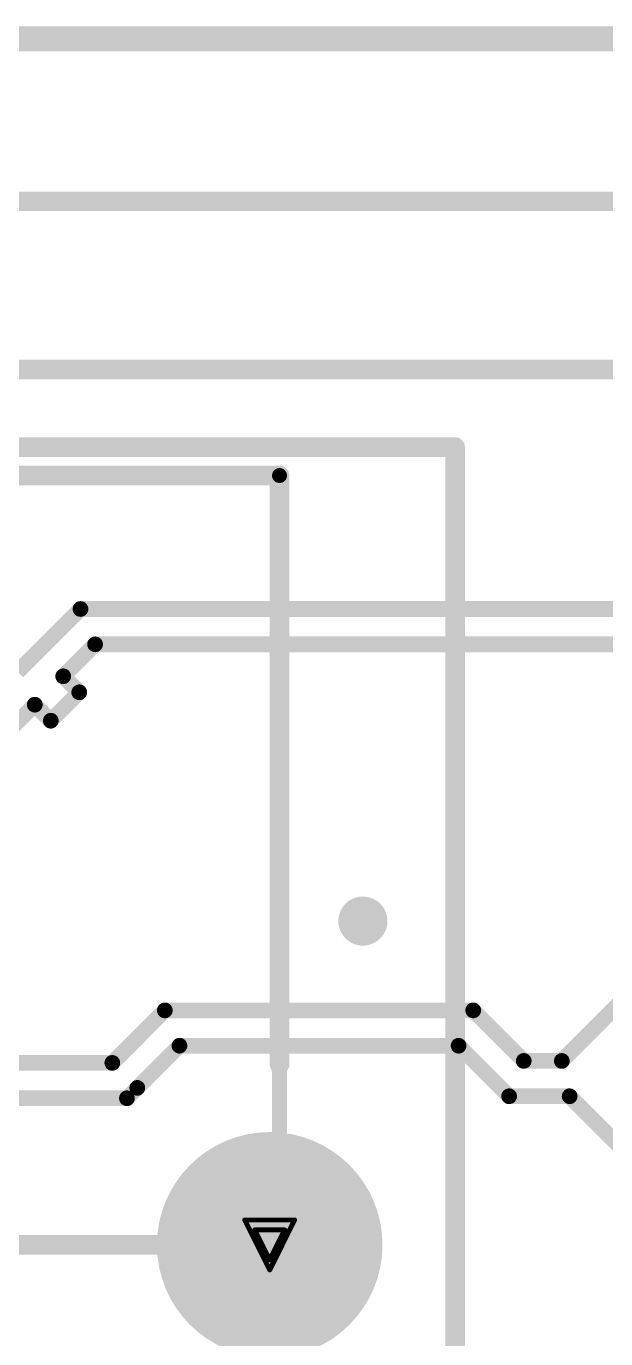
# Model space of a CAD drawing. Header units: inches. Extents: x 0 to 423, y -3 to 110.
# Drawn here: x 20.48 to 26.39, y 10.52 to 23.9 of the extents above; entities that cross this region are included whole.
import ezdxf

# ---------------------------------------------------------------- set-up
doc = ezdxf.new("R2010")
doc.units = ezdxf.units.IN
for name, color, linetype in [('Board Outline', 56, 'Continuous'), ('Bottom Layer', 5, 'Continuous'), ('Bottom Overlay', 54, 'Continuous'), ('Bottom Solder', 6, 'Continuous'), ('Drill Drawing', 1, 'Continuous'), ('Mechanical 1', 6, 'Continuous'), ('Mechanical 10', 56, 'Continuous'), ('Mechanical 12', 56, 'Continuous'), ('Mechanical 15', 56, 'Continuous'), ('Mid Layer', 16, 'Continuous'), ('Mid Layer 2', 76, 'Continuous'), ('Multi-Layer', 9, 'Continuous'), ('Pad Holes', 156, 'Continuous'), ('Top Layer', 1, 'Continuous'), ('Top Solder', 216, 'Continuous')]:
    doc.layers.add(name, color=color, linetype=linetype)

# ---------------------------------------------------------------- blocks, each defined once
blk = doc.blocks.new('WIZ____RB1_125BAG1A_0_B_102')
at = {"layer": 'Bottom Layer'}
h = blk.add_hatch(color=5, dxfattribs=at)
edge = h.paths.add_edge_path()
edge.add_arc((-7.77500096, -3.04999898), 1.15000024, 0, 360)
at = {"layer": 'Bottom Solder'}
h = blk.add_hatch(color=6, dxfattribs=at)
edge = h.paths.add_edge_path()
edge.add_arc((-7.77500096, -3.04999898), 1.15000024, 0, 360)
at = {"layer": 'Mid Layer'}
h = blk.add_hatch(color=16, dxfattribs=at)
edge = h.paths.add_edge_path()
edge.add_arc((-7.77500096, -3.04999898), 1.15000024, 0, 360)
at = {"layer": 'Mid Layer 2'}
h = blk.add_hatch(color=76, dxfattribs=at)
edge = h.paths.add_edge_path()
edge.add_arc((-7.77500096, -3.04999898), 1.15000024, 0, 360)
at = {"layer": 'Multi-Layer'}
h = blk.add_hatch(color=9, dxfattribs=at)
edge = h.paths.add_edge_path()
edge.add_arc((-7.77500096, -3.04999898), 1.15000024, 0, 360)
at = {"layer": 'Pad Holes'}
h = blk.add_hatch(color=7, dxfattribs=at)
edge = h.paths.add_edge_path()
edge.add_arc((-7.77500096, -3.04999898), 0.7499985, 0, 360)
at = {"layer": 'Top Layer'}
h = blk.add_hatch(color=1, dxfattribs=at)
edge = h.paths.add_edge_path()
edge.add_arc((-7.77500096, -3.04999898), 1.15000024, 0, 360)
at = {"layer": 'Top Solder'}
h = blk.add_hatch(color=216, dxfattribs=at)
edge = h.paths.add_edge_path()
edge.add_arc((-7.77500096, -3.04999898), 1.15000024, 0, 360)
at = {"layer": 'Bottom Overlay'}
for points in [[(-7.87500076, -4.890000379999999, 0.1999996, 0.1999996, 0), (-7.87500076, -10.89000108, 0.1999996, 0.1999996, 0)], [(7.87500076, -10.89000108, 0.1999996, 0.1999996, 0), (-7.87500076, -10.89000108, 0.1999996, 0.1999996, 0)]]:
    blk.add_lwpolyline(points, format="xyseb", dxfattribs=at)
for points in [[(-7.925000659999999, -4.890000379999999, 0.0999998, 0.0999998, 1), (-7.825000859999999, -4.890000379999999, 0.0999998, 0.0999998, 1)], [(-8.59999804, -6.35, 0.2499995, 0.2499995, 1), (-8.85000008, -6.35, 0.2499995, 0.2499995, 1)], [(-8.91249932, -6.35, 0.12499848, 0.12499848, 1), (-8.78750084, -6.35, 0.12499848, 0.12499848, 1)], [(-8.662497279999998, -6.35, 0.12499848, 0.12499848, 1), (-8.537498799999998, -6.35, 0.12499848, 0.12499848, 1)], [(-7.925000659999999, -10.89000108, 0.0999998, 0.0999998, 1), (-7.825000859999999, -10.89000108, 0.0999998, 0.0999998, 1)], [(-7.925000659999999, -10.89000108, 0.0999998, 0.0999998, 1), (-7.825000859999999, -10.89000108, 0.0999998, 0.0999998, 1)]]:
    blk.add_lwpolyline(points, format="xyseb", close=True, dxfattribs=at)
at = {"layer": 'Mechanical 10'}
for points in [[(-9.664999719999999, 11.1800005, 0.1999996, 0.1999996, 0), (-9.664999719999999, -11.1800005, 0.1999996, 0.1999996, 0)], [(9.664999719999999, -11.1800005, 0.1999996, 0.1999996, 0), (-9.664999719999999, -11.1800005, 0.1999996, 0.1999996, 0)]]:
    blk.add_lwpolyline(points, format="xyseb", dxfattribs=at)
blk.add_lwpolyline([(-9.714999619999999, -11.1800005, 0.0999998, 0.0999998, 1), (-9.61499982, -11.1800005, 0.0999998, 0.0999998, 1)], format="xyseb", close=True, dxfattribs=at)
blk.add_lwpolyline([(-9.714999619999999, -11.1800005, 0.0999998, 0.0999998, 1), (-9.61499982, -11.1800005, 0.0999998, 0.0999998, 1)], format="xyseb", close=True, dxfattribs=at)
at = {"layer": 'Mechanical 12'}
for points in [[(-7.87500076, 10.89000108, 0.1524, 0.1524, 0), (-7.87500076, -10.89000108, 0.1524, 0.1524, 0)], [(7.87500076, -10.89000108, 0.1524, 0.1524, 0), (-7.87500076, -10.89000108, 0.1524, 0.1524, 0)]]:
    blk.add_lwpolyline(points, format="xyseb", dxfattribs=at)
blk.add_lwpolyline([(-7.91310076, -10.89000108, 0.0762, 0.0762, 1), (-7.83690076, -10.89000108, 0.0762, 0.0762, 1)], format="xyseb", close=True, dxfattribs=at)
blk.add_lwpolyline([(-7.91310076, -10.89000108, 0.0762, 0.0762, 1), (-7.83690076, -10.89000108, 0.0762, 0.0762, 1)], format="xyseb", close=True, dxfattribs=at)
at = {"layer": 'Mechanical 15'}
for points in [[(-9.664999719999999, 11.1800005, 0.1999996, 0.1999996, 0), (-9.664999719999999, -11.1800005, 0.1999996, 0.1999996, 0)], [(9.664999719999999, -11.1800005, 0.1999996, 0.1999996, 0), (-9.664999719999999, -11.1800005, 0.1999996, 0.1999996, 0)]]:
    blk.add_lwpolyline(points, format="xyseb", dxfattribs=at)
blk.add_lwpolyline([(-9.714999619999999, -11.1800005, 0.0999998, 0.0999998, 1), (-9.61499982, -11.1800005, 0.0999998, 0.0999998, 1)], format="xyseb", close=True, dxfattribs=at)
blk.add_lwpolyline([(-9.714999619999999, -11.1800005, 0.0999998, 0.0999998, 1), (-9.61499982, -11.1800005, 0.0999998, 0.0999998, 1)], format="xyseb", close=True, dxfattribs=at)

msp = doc.modelspace()

# ---------------------------------------------------------------- linework, layer by layer
at = {"layer": 'Board Outline'}
msp.add_lwpolyline([(-1.27e-05, 23.77105482, 0.254, 0.254, 0), (31.36999822, 23.77105736, 0.254, 0.254, 0)], format="xyseb", dxfattribs=at)
at = {"layer": 'Bottom Layer'}
for points in [[(3.531999539999999, 22.11399946, 0.1999996, 0.1999996, 0), (32.52600302, 22.11399946, 0.1999996, 0.1999996, 0)], [(7.410000419999999, 11.4799999, 0.1999996, 0.1999996, 0), (22.96000234, 11.4799999, 0.1999996, 0.1999996, 0)]]:
    msp.add_lwpolyline(points, format="xyseb", dxfattribs=at)
msp.add_lwpolyline([(22.91000244, 11.4799999, 0.0999998, 0.0999998, 1), (23.01000224, 11.4799999, 0.0999998, 0.0999998, 1)], format="xyseb", close=True, dxfattribs=at)
at = {"layer": 'Drill Drawing'}
for points in [[(22.70600234, 11.7339999, 0.0508, 0.0508, 0), (23.21400234, 11.7339999, 0.0508, 0.0508, 0)], [(22.70600234, 11.7339999, 0.0508, 0.0508, 0), (22.96000234, 11.2259999, 0.0508, 0.0508, 0)], [(22.80760234, 11.6323999, 0.0508, 0.0508, 0), (23.11240234, 11.6323999, 0.0508, 0.0508, 0)], [(22.80760234, 11.6323999, 0.0508, 0.0508, 0), (22.96000234, 11.3275999, 0.0508, 0.0508, 0)], [(22.96000234, 11.2259999, 0.0508, 0.0508, 0), (23.21400234, 11.7339999, 0.0508, 0.0508, 0)], [(22.96000234, 11.3275999, 0.0508, 0.0508, 0), (23.11240234, 11.6323999, 0.0508, 0.0508, 0)]]:
    msp.add_lwpolyline(points, format="xyseb", dxfattribs=at)
for points in [[(22.69330234, 11.7339999, 0.0254, 0.0254, 1), (22.71870234, 11.7339999, 0.0254, 0.0254, 1)], [(22.69330234, 11.7339999, 0.0254, 0.0254, 1), (22.71870234, 11.7339999, 0.0254, 0.0254, 1)], [(22.79490234, 11.6323999, 0.0254, 0.0254, 1), (22.82030234, 11.6323999, 0.0254, 0.0254, 1)], [(22.79490234, 11.6323999, 0.0254, 0.0254, 1), (22.82030234, 11.6323999, 0.0254, 0.0254, 1)], [(23.09970234, 11.6323999, 0.0254, 0.0254, 1), (23.12510234, 11.6323999, 0.0254, 0.0254, 1)], [(23.09970234, 11.6323999, 0.0254, 0.0254, 1), (23.12510234, 11.6323999, 0.0254, 0.0254, 1)], [(23.20130234, 11.7339999, 0.0254, 0.0254, 1), (23.22670234, 11.7339999, 0.0254, 0.0254, 1)], [(23.20130234, 11.7339999, 0.0254, 0.0254, 1), (23.22670234, 11.7339999, 0.0254, 0.0254, 1)], [(22.94730234, 11.3275999, 0.0254, 0.0254, 1), (22.97270234, 11.3275999, 0.0254, 0.0254, 1)], [(22.94730234, 11.3275999, 0.0254, 0.0254, 1), (22.97270234, 11.3275999, 0.0254, 0.0254, 1)], [(22.94730234, 11.2259999, 0.0254, 0.0254, 1), (22.97270234, 11.2259999, 0.0254, 0.0254, 1)], [(22.94730234, 11.2259999, 0.0254, 0.0254, 1), (22.97270234, 11.2259999, 0.0254, 0.0254, 1)]]:
    msp.add_lwpolyline(points, format="xyseb", close=True, dxfattribs=at)
at = {"layer": 'Mechanical 1'}
msp.add_lwpolyline([(-2.54e-05, 23.77104212, 0.254, 0.254, 0), (31.36998552, 23.77104466, 0.254, 0.254, 0)], format="xyseb", dxfattribs=at)
at = {"layer": 'Top Layer'}
for points in [[(16.30000042, 20.39999984, 0.1999996, 0.1999996, 0), (28.10999966, 20.39999984, 0.1999996, 0.1999996, 0)], [(20.39088378, 17.32000092, 0.15999968, 0.15999968, 0), (21.0308825, 17.95999964, 0.15999968, 0.15999968, 0)], [(21.0308825, 17.95999964, 0.15999968, 0.15999968, 0), (33.2400021, 17.95999964, 0.15999968, 0.15999968, 0)], [(20.85478176, 17.2747813, 0.15999968, 0.15999968, 0), (21.18000082, 17.60000036, 0.15999968, 0.15999968, 0)], [(21.18000082, 17.60000036, 0.15999968, 0.15999968, 0), (33.2400021, 17.60000036, 0.15999968, 0.15999968, 0)], [(20.85478176, 17.2747813, 0.15999968, 0.15999968, 0), (21.01826632, 17.11129928, 0.15999968, 0.15999968, 0)], [(20.72835326, 16.82138622, 0.15999968, 0.15999968, 0), (21.01826632, 17.11129928, 0.15999968, 0.15999968, 0)], [(20.27495564, 16.69495518, 0.15999968, 0.15999968, 0), (20.5648687, 16.98486824, 0.15999968, 0.15999968, 0)], [(20.5648687, 16.98486824, 0.15999968, 0.15999968, 0), (20.72835326, 16.82138622, 0.15999968, 0.15999968, 0)], [(25.93799994, 13.35499996, 0.15999968, 0.15999968, 0), (27.32300098, 14.740001, 0.15999968, 0.15999968, 0)], [(21.3554437, 13.33455804, 0.15999968, 0.15999968, 0), (21.89088586, 13.8700002, 0.15999968, 0.15999968, 0)], [(21.89088586, 13.8700002, 0.15999968, 0.15999968, 0), (25.03499946, 13.8700002, 0.15999968, 0.15999968, 0)], [(25.03499946, 13.8700002, 0.15999968, 0.15999968, 0), (25.5499997, 13.35499996, 0.15999968, 0.15999968, 0)], [(21.6100025, 13.07999924, 0.15999968, 0.15999968, 0), (22.04000418, 13.51000092, 0.15999968, 0.15999968, 0)], [(22.04000418, 13.51000092, 0.15999968, 0.15999968, 0), (24.88588368, 13.51000092, 0.15999968, 0.15999968, 0)], [(24.88588368, 13.51000092, 0.15999968, 0.15999968, 0), (25.40088391999999, 12.99500068, 0.15999968, 0.15999968, 0)], [(14.3054451, 13.33455804, 0.15999968, 0.15999968, 0), (21.3554437, 13.33455804, 0.15999968, 0.15999968, 0)], [(25.5499997, 13.35499996, 0.15999968, 0.15999968, 0), (25.93799994, 13.35499996, 0.15999968, 0.15999968, 0)], [(21.50455948, 12.97455876, 0.15999968, 0.15999968, 0), (21.60999996, 13.07999924, 0.15999968, 0.15999968, 0)], [(21.60999996, 13.07999924, 0.15999968, 0.15999968, 0), (21.6100025, 13.07999924, 0.15999968, 0.15999968, 0)], [(18.68000074, 12.97455876, 0.15999968, 0.15999968, 0), (21.50455948, 12.97455876, 0.15999968, 0.15999968, 0)], [(25.40088391999999, 12.99500068, 0.15999968, 0.15999968, 0), (26.01799978, 12.99500068, 0.15999968, 0.15999968, 0)], [(26.01799978, 12.99500068, 0.15999968, 0.15999968, 0), (27.40300082, 11.60999964, 0.15999968, 0.15999968, 0)]]:
    msp.add_lwpolyline(points, format="xyseb", dxfattribs=at)
for points in [[(20.99088258, 17.95999964, 0.07999983999999999, 0.07999983999999999, 1), (21.07088242, 17.95999964, 0.07999983999999999, 0.07999983999999999, 1)], [(20.99088258, 17.95999964, 0.07999983999999999, 0.07999983999999999, 1), (21.07088242, 17.95999964, 0.07999983999999999, 0.07999983999999999, 1)], [(21.1400009, 17.60000036, 0.07999983999999999, 0.07999983999999999, 1), (21.22000074, 17.60000036, 0.07999983999999999, 0.07999983999999999, 1)], [(21.1400009, 17.60000036, 0.07999983999999999, 0.07999983999999999, 1), (21.22000074, 17.60000036, 0.07999983999999999, 0.07999983999999999, 1)], [(20.81478184, 17.2747813, 0.07999983999999999, 0.07999983999999999, 1), (20.89478168, 17.2747813, 0.07999983999999999, 0.07999983999999999, 1)], [(20.81478184, 17.2747813, 0.07999983999999999, 0.07999983999999999, 1), (20.89478168, 17.2747813, 0.07999983999999999, 0.07999983999999999, 1)], [(20.9782664, 17.11129928, 0.07999983999999999, 0.07999983999999999, 1), (21.05826624, 17.11129928, 0.07999983999999999, 0.07999983999999999, 1)], [(20.9782664, 17.11129928, 0.07999983999999999, 0.07999983999999999, 1), (21.05826624, 17.11129928, 0.07999983999999999, 0.07999983999999999, 1)], [(20.52486878, 16.98486824, 0.07999983999999999, 0.07999983999999999, 1), (20.60486862, 16.98486824, 0.07999983999999999, 0.07999983999999999, 1)], [(20.52486878, 16.98486824, 0.07999983999999999, 0.07999983999999999, 1), (20.60486862, 16.98486824, 0.07999983999999999, 0.07999983999999999, 1)], [(20.68835334, 16.82138622, 0.07999983999999999, 0.07999983999999999, 1), (20.76835318, 16.82138622, 0.07999983999999999, 0.07999983999999999, 1)], [(20.68835334, 16.82138622, 0.07999983999999999, 0.07999983999999999, 1), (20.76835318, 16.82138622, 0.07999983999999999, 0.07999983999999999, 1)], [(21.85088594, 13.8700002, 0.07999983999999999, 0.07999983999999999, 1), (21.93088578, 13.8700002, 0.07999983999999999, 0.07999983999999999, 1)], [(21.85088594, 13.8700002, 0.07999983999999999, 0.07999983999999999, 1), (21.93088578, 13.8700002, 0.07999983999999999, 0.07999983999999999, 1)], [(24.99499954, 13.8700002, 0.07999983999999999, 0.07999983999999999, 1), (25.07499938, 13.8700002, 0.07999983999999999, 0.07999983999999999, 1)], [(24.99499954, 13.8700002, 0.07999983999999999, 0.07999983999999999, 1), (25.07499938, 13.8700002, 0.07999983999999999, 0.07999983999999999, 1)], [(22.00000426, 13.51000092, 0.07999983999999999, 0.07999983999999999, 1), (22.0800041, 13.51000092, 0.07999983999999999, 0.07999983999999999, 1)], [(22.00000426, 13.51000092, 0.07999983999999999, 0.07999983999999999, 1), (22.0800041, 13.51000092, 0.07999983999999999, 0.07999983999999999, 1)], [(24.84588376, 13.51000092, 0.07999983999999999, 0.07999983999999999, 1), (24.9258836, 13.51000092, 0.07999983999999999, 0.07999983999999999, 1)], [(24.84588376, 13.51000092, 0.07999983999999999, 0.07999983999999999, 1), (24.9258836, 13.51000092, 0.07999983999999999, 0.07999983999999999, 1)], [(21.31544378, 13.33455804, 0.07999983999999999, 0.07999983999999999, 1), (21.39544362, 13.33455804, 0.07999983999999999, 0.07999983999999999, 1)], [(21.31544378, 13.33455804, 0.07999983999999999, 0.07999983999999999, 1), (21.39544362, 13.33455804, 0.07999983999999999, 0.07999983999999999, 1)], [(25.50999978, 13.35499996, 0.07999983999999999, 0.07999983999999999, 1), (25.58999962, 13.35499996, 0.07999983999999999, 0.07999983999999999, 1)], [(25.50999978, 13.35499996, 0.07999983999999999, 0.07999983999999999, 1), (25.58999962, 13.35499996, 0.07999983999999999, 0.07999983999999999, 1)], [(25.89800002, 13.35499996, 0.07999983999999999, 0.07999983999999999, 1), (25.97799986, 13.35499996, 0.07999983999999999, 0.07999983999999999, 1)], [(25.89800002, 13.35499996, 0.07999983999999999, 0.07999983999999999, 1), (25.97799986, 13.35499996, 0.07999983999999999, 0.07999983999999999, 1)], [(21.57000004, 13.07999924, 0.07999983999999999, 0.07999983999999999, 1), (21.64999988, 13.07999924, 0.07999983999999999, 0.07999983999999999, 1)], [(21.57000004, 13.07999924, 0.07999983999999999, 0.07999983999999999, 1), (21.64999988, 13.07999924, 0.07999983999999999, 0.07999983999999999, 1)], [(21.57000258, 13.07999924, 0.07999983999999999, 0.07999983999999999, 1), (21.65000242, 13.07999924, 0.07999983999999999, 0.07999983999999999, 1)], [(21.57000258, 13.07999924, 0.07999983999999999, 0.07999983999999999, 1), (21.65000242, 13.07999924, 0.07999983999999999, 0.07999983999999999, 1)], [(21.46455956, 12.97455876, 0.07999983999999999, 0.07999983999999999, 1), (21.5445594, 12.97455876, 0.07999983999999999, 0.07999983999999999, 1)], [(21.46455956, 12.97455876, 0.07999983999999999, 0.07999983999999999, 1), (21.5445594, 12.97455876, 0.07999983999999999, 0.07999983999999999, 1)], [(25.360884, 12.99500068, 0.07999983999999999, 0.07999983999999999, 1), (25.44088384, 12.99500068, 0.07999983999999999, 0.07999983999999999, 1)], [(25.360884, 12.99500068, 0.07999983999999999, 0.07999983999999999, 1), (25.44088384, 12.99500068, 0.07999983999999999, 0.07999983999999999, 1)], [(25.97799986, 12.99500068, 0.07999983999999999, 0.07999983999999999, 1), (26.0579997, 12.99500068, 0.07999983999999999, 0.07999983999999999, 1)], [(25.97799986, 12.99500068, 0.07999983999999999, 0.07999983999999999, 1), (26.0579997, 12.99500068, 0.07999983999999999, 0.07999983999999999, 1)]]:
    msp.add_lwpolyline(points, format="xyseb", close=True, dxfattribs=at)

# ---------------------------------------------------------------- block references
at = {"rotation": 180}
msp.add_blockref('WIZ____RB1_125BAG1A_0_B_102', (15.18500138, 8.43000092), dxfattribs=at)

doc.saveas('drawing.dxf')
